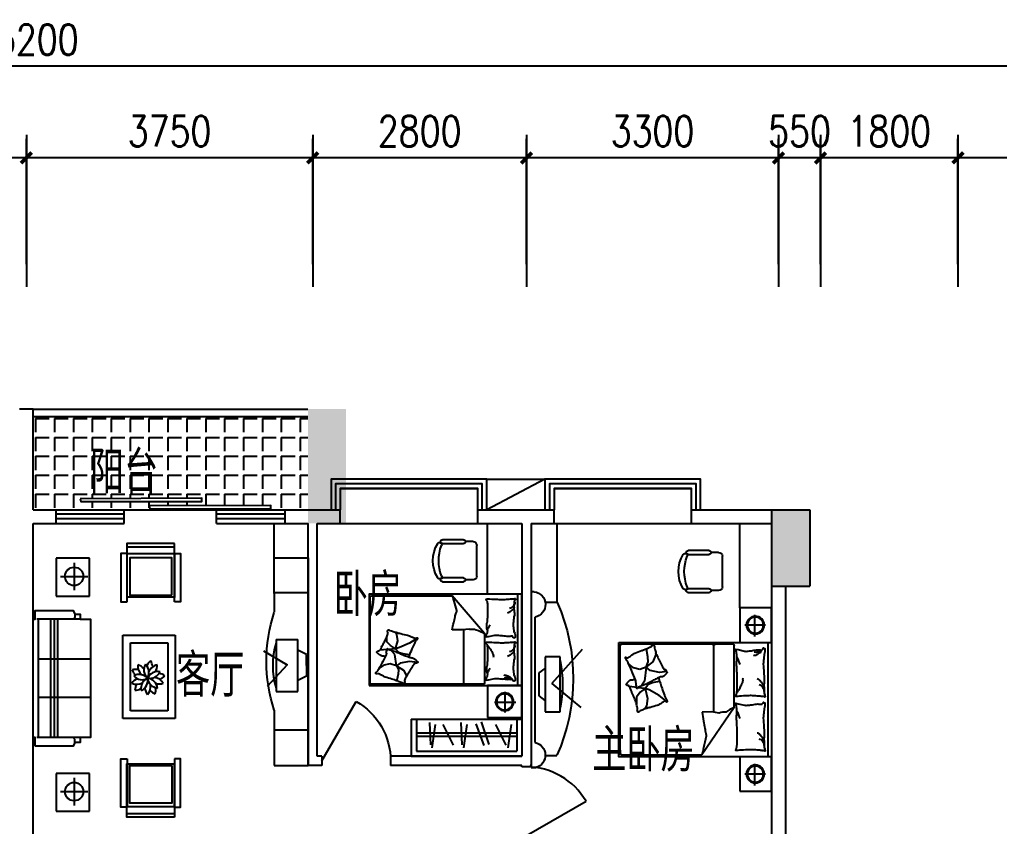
# Model space of a CAD drawing. Header units: millimetres. Extents: x 1386 to 54110, y 629 to 51584.
# Drawn here: x 28252 to 41084, y 35269 to 45841 of the extents above; entities that cross this region are included whole.
import ezdxf
from ezdxf.enums import TextEntityAlignment as Align

# ---------------------------------------------------------------- set-up
doc = ezdxf.new("R2010")
doc.units = ezdxf.units.MM
for name, color, linetype in [('COLUMN', 7, 'Continuous'), ('F', 12, 'Continuous'), ('FUR', 6, 'Continuous'), ('PUB_DIM', 3, 'Continuous'), ('PUB_HATCH', 3, 'Continuous'), ('PUB_TEXT', 7, 'Continuous'), ('STAIR', 2, 'Continuous'), ('WALL', 4, 'Continuous'), ('WINDOW', 5, 'Continuous'), ('WINDOW_TEXT', 7, 'Continuous')]:
    doc.layers.add(name, color=color, linetype=linetype)
doc.styles.add('ATT', font='TXT')
doc.styles.add('DIM_FONT', font='SIMPLEX.shx', dxfattribs={"width": 0.8})
doc.styles.add('HZ', font='TXT.SHX', dxfattribs={"width": 0.8, "bigfont": 'hztxt'})
doc.styles.add('ROMANT', font='romant')
doc.styles.add('SIMPLEX', font='SIMPLEX.SHX')
doc.styles.get("Standard").update_dxf_attribs({"font": 'arial.ttf'})
doc.dimstyles.new('AXIS', dxfattribs={"dimtxt": 300, "dimasz": 1, "dimexe": 250, "dimexo": 300, "dimgap": 150, "dimtad": 1, "dimdec": 0, "dimdsep": 46, "dimtxsty": 'DIM_FONT', "dimblk": '_DIMX', "dimblk1": 'ARCHTICK', "dimblk2": 'ARCHTICK', "dimcen": 0.1, "dimse1": 1, "dimse2": 1, "dimclrt": 7, "dimadec": 0, "dimazin": 0, "dimtfac": 1, "dimtdec": 0, "dimtix": 1, "dimtmove": 2, "dimatfit": 3, "dimldrblk": '_DIMX', "dimfxl": 1, "dimtolj": 1, "dimtzin": 0, "dimarcsym": 0})

# ---------------------------------------------------------------- blocks, each defined once
blk = doc.blocks.new('_DIMX')
at = {"const_width": 50}
blk.add_lwpolyline([(-70, -70), (70, 70)], dxfattribs=at)
blk = doc.blocks.new('*D130')
at = {"layer": 'DEFPOINTS', "color": 0, "transparency": 16777216}
for p in [(10741, 45229), (10741, 43458), (45941, 43334)]:
    blk.add_point(p, dxfattribs=at)
at = {"layer": 'PUB_DIM', "color": 0, "lineweight": -2, "transparency": 16777216}
for p, q in [((10741, 43758), (10741, 45479)), ((45941, 43634), (45941, 45479)), ((45940, 45229), (10742, 45229))]:
    blk.add_line(p, q, dxfattribs=at)
at = {"layer": 'PUB_DIM', "color": 0, "lineweight": -2, "transparency": 16777216, "rotation": 180}
blk.add_blockref('_DIMX', (10741, 45229), dxfattribs=at)
at = {"layer": 'PUB_DIM', "color": 0, "lineweight": -2, "transparency": 16777216}
blk.add_blockref('_DIMX', (45941, 45229), dxfattribs=at)
at = {"layer": 'PUB_DIM', "color": 7, "transparency": 16777216, "insert": (28341, 45579), "char_height": 400, "attachment_point": 5, "style": 'DIM_FONT'}
blk.add_mtext('\\A1;35200', dxfattribs=at)
blk = doc.blocks.new('_DBLK')
blk.add_line((-0.5, 0), (0, -0.866))
blk.add_arc((-0.5, 0), 1, 300, 0)
at = {"style": 'SIMPLEX', "flags": 9}
blk.add_attdef('A', text='', height=1, dxfattribs=at).set_placement((0, 1.5), align=Align.MIDDLE)
blk = doc.blocks.new('_C0UTX')
at = {"linetype": 'Continuous'}
for p, q in [((-51, 270), (-365, 652)), ((-51, 270), (399, 673)), ((-998, 338), (-998, 185)), ((-422, 380), (298, 380)), ((-422, 185), (-422, 380)), ((298, 380), (298, 185)), ((1010, 343), (1010, 185)), ((298, 185), (-422, 185)), ((-272, 185), (-212, 107)), ((88, 107), (148, 185)), ((-1151, 0), (-1151, 60)), ((1151, 0), (-1151, 0)), ((-823, 51), (820, 51)), ((-212, 107), (88, 107)), ((1151, 39), (1151, 0))]:
    blk.add_line(p, q, dxfattribs=at)
for centre, radius, start, end in [((15, -1925), 2476, 66.3241, 113.9627), ((-62, -1214), 1625, 78.8979, 101.1021), ((-988, 17), 169, 11.78, 165.2513), ((984, 19), 168, 6.9535, 169.0011)]:
    blk.add_arc(centre, radius, start, end, dxfattribs=at)
at = {"style": 'DIM_FONT', "width": 0.8, "flags": 9}
for tag in ['XSIZE', 'YSIZE']:
    blk.add_attdef(tag, (0, 0), '', height=0.5, dxfattribs=at)
blk = doc.blocks.new('*D131')
at = {"layer": 'DEFPOINTS', "color": 0, "transparency": 16777216}
for p in [(34891, 44029), (34891, 42338), (38191, 42338)]:
    blk.add_point(p, dxfattribs=at)
at = {"layer": 'PUB_DIM', "color": 0, "lineweight": -2, "transparency": 16777216}
for p, q in [((34891, 42638), (34891, 44279)), ((38191, 42638), (38191, 44279)), ((38190, 44029), (34892, 44029))]:
    blk.add_line(p, q, dxfattribs=at)
at = {"layer": 'PUB_DIM', "color": 0, "lineweight": -2, "transparency": 16777216, "rotation": 180}
blk.add_blockref('_DIMX', (34891, 44029), dxfattribs=at)
at = {"layer": 'PUB_DIM', "color": 0, "lineweight": -2, "transparency": 16777216}
blk.add_blockref('_DIMX', (38191, 44029), dxfattribs=at)
at = {"layer": 'PUB_DIM', "color": 7, "transparency": 16777216, "insert": (36541, 44379), "char_height": 400, "attachment_point": 5, "style": 'DIM_FONT'}
blk.add_mtext('\\A1;3300', dxfattribs=at)
blk = doc.blocks.new('M_C54TQD')
for p, q in [((0, -52), (1500, -52)), ((26, -509), (26, -1968)), ((853, -489), (46, -489)), ((853, -489), (1472, -916)), ((46, -761), (915, -761)), ((1472, -1968), (1472, -916)), ((381, -1368), (395, -1471)), ((778, -1368), (698, -1472)), ((161, -1514), (137, -1518)), ((255, -1552), (161, -1514)), ((395, -1471), (369, -1593)), ((528, -1559), (509, -1470)), ((698, -1472), (623, -1603)), ((90, -1638), (87, -1645)), ((188, -1621), (90, -1638)), ((257, -1618), (188, -1621)), ((324, -1645), (255, -1552)), ((324, -1645), (257, -1618)), ((369, -1593), (324, -1645)), ((324, -1645), (510, -1664)), ((324, -1645), (355, -1728)), ((510, -1664), (560, -1700)), ((548, -1617), (528, -1559)), ((605, -1658), (548, -1617)), ((605, -1658), (594, -1752)), ((623, -1603), (605, -1658)), ((605, -1658), (734, -1626)), ((605, -1658), (655, -1721)), ((734, -1626), (837, -1640)), ((837, -1640), (873, -1660)), ((355, -1728), (335, -1810)), ((560, -1700), (572, -1709)), ((592, -1767), (580, -1861)), ((655, -1721), (720, -1769)), ((720, -1769), (813, -1769)), ((335, -1810), (281, -1873)), ((46, -1988), (1452, -1988))]:
    blk.add_line(p, q)
blk.add_lwpolyline([(0, -2000), (0, 0), (1500, 0), (1500, -2000)], close=True)
for points in [[(101, -127, -0.263368), (73, -108, -0.494818), (82, -89, -0.049225), (100, -88, -0.036831), (124, -89, -0.031893), (161, -97, 0.035782), (195, -104, 0.032941), (285, -110, 0.026564), (396, -104, 0.017905), (434, -99, -0.033397), (454, -97, -0.03204), (491, -97, 0.018442), (555, -101, 0.010837), (620, -100, 0.014624), (668, -97, 0.111249), (691, -89, -0.153708), (708, -86, -0.076444), (715, -87, -0.215512), (717, -89, -0.585858), (714, -92, 0.363489), (709, -95, 0.191716), (709, -106, -0.129675), (711, -123, -0.01735), (708, -140, 0.019326), (706, -155, 0.018818), (699, -223, 0.021828), (698, -283, 0.006204), (700, -316, 0.001963), (706, -423, 0.028341), (710, -459, -0.117014), (709, -468, -0.36606), (708, -469, -0.03973), (694, -466, -0.048309), (681, -461, 0.062981), (670, -457, 0.04058), (647, -454, 0.014345), (580, -451, 0.005484), (454, -452, 0.007153), (358, -455, 0.008762), (316, -458, -0.008153), (270, -461, -0.06251), (213, -456, 0.078669), (167, -454, 0.047825), (145, -459, -0.034494), (114, -466, -0.023571), (89, -469, -0.510228), (88, -468), (95, -438), (116, -356, 0.073041), (118, -336, 0.023305), (112, -275, 0.018299), (108, -252, -0.01097), (101, -214, -0.042281), (98, -180, -0.027201), (101, -126)], [(101, -127, -0.077379), (136, -152, -0.077379), (161, -187, -0.047525), (171, -211, -0.047525), (176, -238)], [(575, -101, 0.027842), (551, -111, 0.048685), (539, -119, 0.023666), (511, -144, 0.031223), (492, -164, 0.046801), (486, -172, 0.023191), (478, -189)], [(657, -95, 0.088153), (622, -98, 0.088153), (591, -114, 0.077547), (569, -135, 0.077547), (555, -162)], [(810, -127, -0.263368), (782, -108, -0.494818), (791, -89, -0.049225), (809, -88, -0.036831), (833, -89, -0.031893), (871, -97, 0.035782), (905, -104, 0.032941), (994, -110, 0.026564), (1106, -104, 0.017905), (1143, -99, -0.033397), (1163, -97, -0.03204), (1200, -97, 0.018442), (1265, -101, 0.010837), (1329, -100, 0.014624), (1377, -97, 0.111249), (1400, -89, -0.153708), (1417, -86, -0.076444), (1424, -87, -0.215512), (1426, -89, -0.585858), (1423, -92, 0.363489), (1419, -95, 0.191716), (1419, -106, -0.129675), (1421, -123, -0.01735), (1418, -140, 0.019326), (1415, -155, 0.018818), (1408, -223, 0.021828), (1407, -283, 0.006204), (1409, -316, 0.001963), (1415, -423, 0.028341), (1419, -459, -0.117014), (1419, -468, -0.36606), (1417, -469, -0.03973), (1404, -466, -0.048309), (1390, -461, 0.062981), (1379, -457, 0.04058), (1356, -454, 0.014345), (1289, -451, 0.005484), (1164, -452, 0.007153), (1067, -455, 0.008762), (1025, -458, -0.008153), (979, -461, -0.06251), (922, -456, 0.078669), (877, -454, 0.047825), (854, -459, -0.034494), (823, -466, -0.023571), (798, -469, -0.510228), (797, -468), (805, -438), (825, -356, 0.073041), (827, -336, 0.023305), (821, -275, 0.018299), (817, -252, -0.01097), (810, -214, -0.042281), (807, -180, -0.027201), (810, -126)], [(1284, -101, 0.027842), (1260, -111, 0.048685), (1248, -119, 0.023666), (1220, -144, 0.031223), (1201, -164, 0.046801), (1196, -172, 0.023191), (1188, -189)], [(1366, -95, 0.088153), (1332, -98, 0.088153), (1300, -114, 0.077547), (1279, -135, 0.077547), (1265, -162)], [(99, -143, -0.05369), (114, -156, -0.070312), (122, -168, -0.015448), (125, -177, -0.013244), (129, -187, -0.082127), (132, -205, -0.064164), (129, -228)], [(661, -455, 0.016108), (622, -429, 0.024599), (595, -414, 0.009477), (546, -391, 0.015937), (516, -378, 0.072521), (500, -375, 0.033339), (463, -375)], [(191, -454, 0.009729), (219, -445, 0.009729), (246, -435, 0.007971), (267, -426, 0.007971), (289, -416)], [(853, -489, -0.085272), (917, -599, -0.124044), (926, -686), (912, -782), (914, -912)], [(901, -454, 0.009729), (928, -445, 0.009729), (955, -435, 0.007971), (977, -426, 0.007971), (998, -416)], [(914, -912, 0.007867), (1032, -894, 0.009508), (1128, -876, 0.006616), (1193, -862, -0.023828), (1212, -858, -0.080713), (1230, -859, -0.009591), (1383, -891, -0.013133), (1416, -899, -0.007859), (1472, -916)], [(464, -1480, 0.025626), (476, -1478, 0.0108), (605, -1436, 0.00456), (692, -1405, 0.01125), (727, -1391, 0.069394), (746, -1380, -0.079756), (763, -1371, -0.106399), (778, -1368, -0.328642), (782, -1372, -0.299547), (779, -1378, 0.189917), (774, -1387, 0.033518), (773, -1397, 0.075627), (773, -1402, 0.053489), (776, -1410, 0.017838), (788, -1432, 0.038394), (805, -1456, -0.059529), (816, -1472, -0.035943), (826, -1498, -0.011245), (852, -1585, -0.006203), (862, -1624, 0.010783), (868, -1647, 0.019485), (873, -1660, 0.005062), (892, -1710, 0.101392), (909, -1736, -0.223768), (914, -1749, -0.25558), (911, -1754, -0.081563), (895, -1759, -0.071805), (878, -1759, 0.069985), (861, -1759, 0.03546), (801, -1772, 0.029432), (732, -1797, 0.001554), (699, -1811, -0.00152), (665, -1826, -0.004735), (629, -1840, 0.00382), (586, -1859, 0.296001), (564, -1891, -0.649774), (542, -1900, -0.02319), (538, -1895, 0.0288), (534, -1892, 0.005727), (527, -1886, -0.004358), (519, -1878, -0.027528), (502, -1861, -0.046214), (493, -1850, -0.194121), (490, -1833, 0.133719), (489, -1809, 0.005779), (482, -1787, 0.008882)]]:
    blk.add_lwpolyline(points, format="xyb")
blk.add_lwpolyline([(58, -1583, 0.101392), (40, -1559, -0.223768), (34, -1546, -0.25558), (36, -1541, -0.081563), (52, -1535, -0.071805), (69, -1534, 0.069985), (86, -1532, 0.03546), (145, -1515, 0.029432), (211, -1485, 0.001554), (244, -1468, -0.00152), (276, -1451, -0.004735), (311, -1433, 0.00382), (353, -1412, 0.296001), (372, -1378, -0.649774), (393, -1367, -0.02319), (398, -1372, 0.0288), (402, -1375, 0.005727), (409, -1380, -0.004358), (418, -1387, -0.027528), (436, -1403, -0.046214), (445, -1414, -0.194121), (450, -1430, 0.133719), (453, -1454, 0.011505), (471, -1496, 0.008882), (497, -1550, 0.012426), (535, -1618, -0.033612), (547, -1644), (570, -1701), (588, -1744, 0.224341), (603, -1757, -0.722772), (603, -1766, -0.103513), (599, -1767, 0.053465), (592, -1767, 0.030109), (569, -1772, -0.031436), (547, -1776, -0.05324), (532, -1776, 0.05518), (517, -1777, 0.056271), (492, -1783, 0.0108), (366, -1835, 0.00456), (281, -1873, 0.01125), (247, -1889, 0.069394), (229, -1902, -0.079756), (213, -1912, -0.106399), (199, -1915, -0.328642), (195, -1912, -0.299547), (196, -1906, 0.189917), (201, -1896, 0.033518), (202, -1886, 0.075627), (201, -1882, 0.053489), (197, -1874, 0.017838), (184, -1853, 0.038394), (165, -1830, -0.059529), (153, -1815, -0.035943), (140, -1790, -0.011245), (108, -1705, -0.006203), (95, -1667, 0.010783), (87, -1645, 0.019485), (82, -1632, 0.005062)], format="xyb", close=True)
for centre, start, end in [((46, -509), 90, 180), ((46, -741), 180, 270), ((46, -1968), 180, 270), ((1452, -1968), 270, 0)]:
    blk.add_arc(centre, 20, start, end)
at = {"style": 'DIM_FONT', "width": 0.8, "flags": 9}
for tag in ['XSIZE', 'YSIZE']:
    blk.add_attdef(tag, (0, 0), '', height=0.5, dxfattribs=at)
blk = doc.blocks.new('M_C32CXI')
for p, q in [((-188, 275), (87, 275)), ((87, 225), (-188, 225)), ((212, 250), (112, 250)), ((262, 200), (262, -200)), ((-188, -225), (87, -225)), ((212, -250), (112, -250)), ((87, -275), (-188, -275))]:
    blk.add_line(p, q)
for centre, radius, start, end in [((-188, 250), 25, 90, 270), ((87, 250), 25, 270, 90), ((111, 0), 426, 148.1092, 211.8908), ((-227, 210), 28.1, 338.7607, 148.1092), ((314, 0), 552, 158.7607, 201.2393), ((212, 200), 50, 0, 90), ((-227, -210), 28.1, 211.8908, 21.2393), ((-188, -250), 25, 90, 270), ((87, -250), 25, 270, 90), ((212, -200), 50, 270, 0)]:
    blk.add_arc(centre, radius, start, end)
at = {"width": 0.8, "flags": 9}
for tag in ['XSIZE', 'YSIZE']:
    blk.add_attdef(tag, (0, 0), '', height=0.5, dxfattribs=at)
blk = doc.blocks.new('11PTVN02')
at = {"color": 0, "linetype": 'ByBlock'}
for p, q in [((14, 24), (4, 24)), ((4, 24), (4, 0)), ((14, 0), (14, 24)), ((0, 17), (4, 19)), ((0, 12), (0, 17)), ((0, 12), (0, 7)), ((0, 7), (4, 5)), ((14, 0), (4, 0))]:
    blk.add_line(p, q, dxfattribs=at)
blk.add_arc((-21.5, 12), 37, 343.6295, 16.3705, dxfattribs=at)
at = {"color": 0, "linetype": 'ByBlock', "style": 'ATT'}
for tag, p, flags in [('ITEM', (1, -12), 3), ('ROOM_NUMBER', (1, -20), 1), ('WIDTH', (1, -29), 3), ('DEPTH', (1, -38), 3)]:
    blk.add_attdef(tag, p, '', height=6, dxfattribs=dict(at, flags=flags))
blk = doc.blocks.new('_C13DEL')
for p, q in [((1510, 0), (-1510, 0)), ((-1510, -494), (-1510, 0)), ((1510, -494), (1510, 0)), ((-993, -494), (-1510, -494)), ((993, -494), (1510, -494))]:
    blk.add_line(p, q)
for points in [[(-993, -494), (-993, 0), (1005, 0), (1005, -494), (719, -494)], [(158, -651), (-46, -305), (-359, -597)], [(-706, -494), (-993, -494)]]:
    blk.add_lwpolyline(points)
blk.add_arc((6, 1693), 2300, 251.9543, 288.0457)
at = {"xscale": -31.59, "yscale": 31.59, "zscale": 31.59, "rotation": 90}
blk.add_blockref('11PTVN02', (325, -25), dxfattribs=at)
at = {"style": 'ROMANT', "flags": 9}
for tag in ['XSIZE', 'YSIZE']:
    blk.add_attdef(tag, (0, 0), '', height=0.5, dxfattribs=at)
blk = doc.blocks.new('_WBLK')
for p, q in [((-0.5, 0.5), (0.5, 0.5)), ((0.5, 0.167), (-0.5, 0.167)), ((0.5, -0.167), (-0.5, -0.167)), ((-0.5, -0.5), (0.5, -0.5))]:
    blk.add_line(p, q)
at = {"layer": 'WINDOW_TEXT', "style": 'SIMPLEX', "flags": 9}
blk.add_attdef('A', text='', height=1, dxfattribs=at).set_placement((0, 1.5), align=Align.MIDDLE)
blk = doc.blocks.new('_FZH')
blk.add_solid([(-0.5, -0.5), (0.5, -0.5), (-0.5, 0.5), (0.5, 0.5)])
blk = doc.blocks.new('_C2UYJ')
for p, q in [((-226, 216), (226, 216)), ((-226, -203), (-226, 210)), ((0, 136), (0, -136)), ((226, 216), (226, -203)), ((-148, -3), (135, -3)), ((226, -203), (-226, -203))]:
    blk.add_line(p, q)
for radius in [117, 105]:
    blk.add_circle((0, 3), radius)
at = {"style": 'DIM_FONT', "width": 0.8, "flags": 9}
for tag in ['XSIZE', 'YSIZE']:
    blk.add_attdef(tag, (0, 0), '', height=0.5, dxfattribs=at)
blk = doc.blocks.new('*D95')
at = {"layer": 'DEFPOINTS', "color": 0, "transparency": 16777216}
for p in [(32091, 44029), (32091, 42338), (34891, 42338)]:
    blk.add_point(p, dxfattribs=at)
at = {"layer": 'PUB_DIM', "color": 0, "lineweight": -2, "transparency": 16777216}
for p, q in [((32091, 42638), (32091, 44279)), ((34891, 42638), (34891, 44279)), ((34890, 44029), (32092, 44029))]:
    blk.add_line(p, q, dxfattribs=at)
at = {"layer": 'PUB_DIM', "color": 0, "lineweight": -2, "transparency": 16777216, "rotation": 180}
blk.add_blockref('_DIMX', (32091, 44029), dxfattribs=at)
at = {"layer": 'PUB_DIM', "color": 0, "lineweight": -2, "transparency": 16777216}
blk.add_blockref('_DIMX', (34891, 44029), dxfattribs=at)
at = {"layer": 'PUB_DIM', "color": 7, "transparency": 16777216, "insert": (33491, 44379), "char_height": 400, "attachment_point": 5, "style": 'DIM_FONT'}
blk.add_mtext('\\A1;2800', dxfattribs=at)
blk = doc.blocks.new('-TD')
at = {"color": 0}
for p, q in [((0, -90), (0, 90)), ((-90, 0), (90, 0))]:
    blk.add_line(p, q, dxfattribs=at)
blk.add_circle((0, 0), 60)
blk = doc.blocks.new('-CG')
at = {"layer": 'F'}
for p, q in [((322, 351), (-172, 351)), ((-172, 351), (-172, -87)), ((322, -87), (322, 351)), ((-172, -87), (322, -87))]:
    blk.add_line(p, q, dxfattribs=at)
at = {"layer": 'F', "xscale": 2, "yscale": 2, "zscale": 2}
blk.add_blockref('-TD', (65, 149), dxfattribs=at)
blk = doc.blocks.new('12PCOU13')
at = {"color": 0, "linetype": 'ByBlock'}
for p, q in [((23, 34), (2, 34)), ((3, -34), (3, 34)), ((10, 34), (10, -34)), ((12, 34), (12, -34)), ((14, 34), (14, -34)), ((24, 35), (23, 34)), ((27, 34), (23, 34)), ((24, 37), (24, 35)), ((33, 11), (3, 11)), ((33, -11), (3, -11)), ((23, -34), (2, -34)), ((27, -34), (23, -34)), ((24, -35), (23, -34)), ((24, -37), (24, -35))]:
    blk.add_line(p, q, dxfattribs=at)
blk.add_lwpolyline([(1, -39), (1, -34), (0, -34), (0, 34), (1, 34), (1, 39), (23, 39), (24, 37), (27, 37), (27, 34), (33, 34), (33, -34), (27, -34), (27, -37), (24, -37), (23, -39)], close=True, dxfattribs=at)
blk = doc.blocks.new('-SOF5')
at = {"xscale": 22.75, "yscale": 22.75, "zscale": 22.75}
blk.add_blockref('12PCOU13', (-6, 890), dxfattribs=at)
blk = doc.blocks.new('*D96')
at = {"layer": 'DEFPOINTS', "color": 0, "transparency": 16777216}
for p in [(24591, 44029), (24591, 42338), (28341, 42338)]:
    blk.add_point(p, dxfattribs=at)
at = {"layer": 'PUB_DIM', "color": 0, "lineweight": -2, "transparency": 16777216}
for p, q in [((24591, 42638), (24591, 44279)), ((28341, 42638), (28341, 44279)), ((28340, 44029), (24592, 44029))]:
    blk.add_line(p, q, dxfattribs=at)
at = {"layer": 'PUB_DIM', "color": 0, "lineweight": -2, "transparency": 16777216, "rotation": 180}
blk.add_blockref('_DIMX', (24591, 44029), dxfattribs=at)
at = {"layer": 'PUB_DIM', "color": 0, "lineweight": -2, "transparency": 16777216}
blk.add_blockref('_DIMX', (28341, 44029), dxfattribs=at)
at = {"layer": 'PUB_DIM', "color": 7, "transparency": 16777216, "insert": (26466, 44379), "char_height": 400, "attachment_point": 5, "style": 'DIM_FONT'}
blk.add_mtext('\\A1;3750', dxfattribs=at)
blk = doc.blocks.new('M_A14NPV')
for points in [[(0.6323, 0.2261), (0.6292, 0.2078), (-0.1643, 0.2078), (-0.1643, 0.2286)], [(0.1799, 0.1784), (0.1767, 0.1601), (-0.6168, 0.1601), (-0.6167, 0.1808)]]:
    blk.add_lwpolyline(points, close=True)
blk = doc.blocks.new('*D97')
at = {"layer": 'DEFPOINTS', "color": 0, "transparency": 16777216}
for p in [(28341, 44029), (28341, 42338), (32091, 42338)]:
    blk.add_point(p, dxfattribs=at)
at = {"layer": 'PUB_DIM', "color": 0, "lineweight": -2, "transparency": 16777216}
for p, q in [((28341, 42638), (28341, 44279)), ((32091, 42638), (32091, 44279)), ((32090, 44029), (28342, 44029))]:
    blk.add_line(p, q, dxfattribs=at)
at = {"layer": 'PUB_DIM', "color": 0, "lineweight": -2, "transparency": 16777216, "rotation": 180}
blk.add_blockref('_DIMX', (28341, 44029), dxfattribs=at)
at = {"layer": 'PUB_DIM', "color": 0, "lineweight": -2, "transparency": 16777216}
blk.add_blockref('_DIMX', (32091, 44029), dxfattribs=at)
at = {"layer": 'PUB_DIM', "color": 7, "transparency": 16777216, "insert": (30216, 44379), "char_height": 400, "attachment_point": 5, "style": 'DIM_FONT'}
blk.add_mtext('\\A1;3750', dxfattribs=at)
blk = doc.blocks.new('_C9ULO')
for p, q in [((-1202, 0), (-750, 0)), ((-750, 0), (-750, -419)), ((750, 0), (1202, 0)), ((1202, 0), (1202, -419)), ((-1202, -419), (-1202, -6)), ((-976, -80), (-976, -351)), ((750, -52), (-750, -52)), ((750, -419), (750, -6)), ((976, -80), (976, -351)), ((-1124, -219), (-841, -219)), ((828, -219), (1111, -219)), ((-750, -419), (-1202, -419)), ((-103, -489), (-722, -916)), ((-103, -489), (704, -489)), ((724, -509), (724, -1968)), ((1202, -419), (750, -419)), ((704, -761), (-165, -761)), ((-722, -1968), (-722, -916)), ((-28, -1368), (52, -1472)), ((369, -1368), (355, -1471)), ((52, -1472), (127, -1603)), ((222, -1559), (241, -1470)), ((355, -1471), (381, -1593)), ((495, -1552), (589, -1514)), ((589, -1514), (613, -1518)), ((-87, -1640), (-123, -1660)), ((16, -1626), (-87, -1640)), ((145, -1658), (16, -1626)), ((145, -1658), (95, -1721)), ((127, -1603), (145, -1658)), ((145, -1658), (202, -1617)), ((145, -1658), (156, -1752)), ((240, -1664), (190, -1700)), ((202, -1617), (222, -1559)), ((426, -1645), (240, -1664)), ((381, -1593), (426, -1645)), ((426, -1645), (395, -1728)), ((426, -1645), (495, -1552)), ((426, -1645), (493, -1618)), ((493, -1618), (562, -1621)), ((562, -1621), (660, -1638)), ((660, -1638), (663, -1645)), ((30, -1769), (-63, -1769)), ((95, -1721), (30, -1769)), ((158, -1767), (170, -1861)), ((190, -1700), (178, -1709)), ((395, -1728), (415, -1810)), ((415, -1810), (469, -1873)), ((704, -1988), (-702, -1988))]:
    blk.add_line(p, q)
blk.add_lwpolyline([(750, -2000), (750, 0), (-750, 0), (-750, -2000)], close=True)
for points in [[(-60, -127, -0.263368), (-32, -108, -0.494818), (-41, -89, -0.049225), (-59, -88, -0.036831), (-83, -89, -0.031893), (-121, -97, 0.035782), (-155, -104, 0.032941), (-244, -110, 0.026564), (-356, -104, 0.017905), (-393, -99, -0.033397), (-413, -97, -0.03204), (-450, -97, 0.018442), (-515, -101, 0.010837), (-579, -100, 0.014624), (-627, -97, 0.111249), (-650, -89, -0.153708), (-667, -86, -0.076444), (-674, -87, -0.215512), (-676, -89, -0.585858), (-673, -92, 0.363489), (-669, -95, 0.191716), (-669, -106, -0.129675), (-671, -123, -0.01735), (-668, -140, 0.019326), (-665, -155, 0.018818), (-658, -223, 0.021828), (-657, -283, 0.006204), (-659, -316, 0.001963), (-665, -423, 0.028341), (-669, -459, -0.117014), (-669, -468, -0.36606), (-667, -469, -0.03973), (-654, -466, -0.048309), (-640, -461, 0.062981), (-629, -457, 0.04058), (-606, -454, 0.014345), (-539, -451, 0.005484), (-414, -452, 0.007153), (-317, -455, 0.008762), (-275, -458, -0.008153), (-229, -461, -0.06251), (-172, -456, 0.078669), (-127, -454, 0.047825), (-104, -459, -0.034494), (-73, -466, -0.023571), (-48, -469, -0.510228), (-47, -468), (-55, -438), (-75, -356, 0.073041), (-77, -336, 0.023305), (-71, -275, 0.018299), (-67, -252, -0.01097), (-60, -214, -0.042281), (-57, -180, -0.027201), (-60, -126)], [(-616, -95, 0.088153), (-582, -98, 0.088153), (-550, -114, 0.077547), (-529, -135, 0.077547), (-515, -162)], [(-534, -101, 0.027842), (-510, -111, 0.048685), (-498, -119, 0.023666), (-470, -144, 0.031223), (-451, -164, 0.046801), (-446, -172, 0.023191), (-438, -189)], [(649, -127, -0.263368), (677, -108, -0.494818), (668, -89, -0.049225), (650, -88, -0.036831), (626, -89, -0.031893), (589, -97, 0.035782), (555, -104, 0.032941), (465, -110, 0.026564), (354, -104, 0.017905), (316, -99, -0.033397), (296, -97, -0.03204), (259, -97, 0.018442), (195, -101, 0.010837), (130, -100, 0.014624), (82, -97, 0.111249), (59, -89, -0.153708), (42, -86, -0.076444), (35, -87, -0.215512), (33, -89, -0.585858), (36, -92, 0.363489), (41, -95, 0.191716), (41, -106, -0.129675), (39, -123, -0.01735), (42, -140, 0.019326), (44, -155, 0.018818), (51, -223, 0.021828), (52, -283, 0.006204), (50, -316, 0.001963), (44, -423, 0.028341), (40, -459, -0.117014), (41, -468, -0.36606), (42, -469, -0.03973), (56, -466, -0.048309), (69, -461, 0.062981), (80, -457, 0.04058), (103, -454, 0.014345), (170, -451, 0.005484), (296, -452, 0.007153), (392, -455, 0.008762), (434, -458, -0.008153), (480, -461, -0.06251), (537, -456, 0.078669), (583, -454, 0.047825), (605, -459, -0.034494), (636, -466, -0.023571), (661, -469, -0.510228), (662, -468), (655, -438), (634, -356, 0.073041), (632, -336, 0.023305), (638, -275, 0.018299), (642, -252, -0.01097), (649, -214, -0.042281), (652, -180, -0.027201), (649, -126)], [(93, -95, 0.088153), (128, -98, 0.088153), (159, -114, 0.077547), (181, -135, 0.077547), (195, -162)], [(175, -101, 0.027842), (199, -111, 0.048685), (211, -119, 0.023666), (239, -144, 0.031223), (258, -164, 0.046801), (264, -172, 0.023191), (272, -189)], [(649, -127, -0.077379), (614, -152, -0.077379), (589, -187, -0.047525), (579, -211, -0.047525), (574, -238)], [(651, -143, -0.05369), (636, -156, -0.070312), (628, -168, -0.015448), (625, -177, -0.013244), (621, -187, -0.082127), (618, -205, -0.064164), (621, -228)], [(89, -455, 0.016108), (128, -429, 0.024599), (155, -414, 0.009477), (204, -391, 0.015937), (234, -378, 0.072521), (250, -375, 0.033339), (287, -375)], [(-151, -454, 0.009729), (-178, -445, 0.009729), (-205, -435, 0.007971), (-227, -426, 0.007971), (-248, -416)], [(-103, -489, -0.085272), (-167, -599, -0.124044), (-176, -686), (-162, -782), (-164, -912)], [(559, -454, 0.009729), (531, -445, 0.009729), (504, -435, 0.007971), (483, -426, 0.007971), (461, -416)], [(-164, -912, 0.007867), (-282, -894, 0.009508), (-378, -876, 0.006616), (-443, -862, -0.023828), (-462, -858, -0.080713), (-480, -859, -0.009591), (-633, -891, -0.013133), (-666, -899, -0.007859), (-722, -916)], [(286, -1480, -0.025626), (274, -1478, -0.0108), (145, -1436, -0.00456), (58, -1405, -0.01125), (23, -1391, -0.069394), (4, -1380, 0.079756), (-13, -1371, 0.106399), (-28, -1368, 0.328642), (-32, -1372, 0.299547), (-29, -1378, -0.189917), (-24, -1387, -0.033518), (-23, -1397, -0.075627), (-23, -1402, -0.053489), (-26, -1410, -0.017838), (-38, -1432, -0.038394), (-55, -1456, 0.059529), (-66, -1472, 0.035943), (-76, -1498, 0.011245), (-102, -1585, 0.006203), (-112, -1624, -0.010783), (-118, -1647, -0.019485), (-123, -1660, -0.005062), (-142, -1710, -0.101392), (-159, -1736, 0.223768), (-164, -1749, 0.25558), (-161, -1754, 0.081563), (-145, -1759, 0.071805), (-128, -1759, -0.069985), (-111, -1759, -0.03546), (-51, -1772, -0.029432), (18, -1797, -0.001554), (51, -1811, 0.00152), (85, -1826, 0.004735), (121, -1840, -0.00382), (164, -1859, -0.296001), (186, -1891, 0.649774), (208, -1900, 0.02319), (212, -1895, -0.0288), (216, -1892, -0.005727), (223, -1886, 0.004358), (231, -1878, 0.027528), (248, -1861, 0.046214), (257, -1850, 0.194121), (260, -1833, -0.133719), (261, -1809, -0.005779), (268, -1787, -0.008882)]]:
    blk.add_lwpolyline(points, format="xyb")
blk.add_lwpolyline([(692, -1583, 0.101392), (710, -1559, -0.223768), (716, -1546, -0.25558), (714, -1541, -0.081563), (698, -1535, -0.071805), (681, -1534, 0.069985), (664, -1532, 0.03546), (605, -1515, 0.029432), (539, -1485, 0.001554), (506, -1468, -0.00152), (474, -1451, -0.004735), (439, -1433, 0.00382), (397, -1412, 0.296001), (378, -1378, -0.649774), (357, -1367, -0.02319), (352, -1372, 0.0288), (348, -1375, 0.005727), (341, -1380, -0.004358), (332, -1387, -0.027528), (314, -1403, -0.046214), (305, -1414, -0.194121), (300, -1430, 0.133719), (297, -1454, 0.011505), (279, -1496, 0.008882), (253, -1550, 0.012426), (215, -1618, -0.033612), (203, -1644), (180, -1701), (162, -1744, 0.224341), (147, -1757, -0.722772), (147, -1766, -0.103513), (151, -1767, 0.053465), (158, -1767, 0.030109), (181, -1772, -0.031436), (203, -1776, -0.05324), (218, -1776, 0.05518), (233, -1777, 0.056271), (258, -1783, 0.0108), (384, -1835, 0.00456), (469, -1873, 0.01125), (503, -1889, 0.069394), (521, -1902, -0.079756), (537, -1912, -0.106399), (551, -1915, -0.328642), (555, -1912, -0.299547), (554, -1906, 0.189917), (549, -1896, 0.033518), (548, -1886, 0.075627), (549, -1882, 0.053489), (553, -1874, 0.017838), (566, -1853, 0.038394), (585, -1830, -0.059529), (597, -1815, -0.035943), (610, -1790, -0.011245), (642, -1705, -0.006203), (655, -1667, 0.010783), (663, -1645, 0.019485), (668, -1632, 0.005062)], format="xyb", close=True)
for centre, radius in [((-976, -213), 117), ((-976, -213), 105), ((976, -213), 117), ((976, -213), 105)]:
    blk.add_circle(centre, radius)
for centre, start, end in [((704, -509), 360, 90), ((704, -741), 270, 360), ((-702, -1968), 180, 270), ((704, -1968), 270, 360)]:
    blk.add_arc(centre, 20, start, end)
at = {"style": 'DIM_FONT', "width": 0.8, "flags": 9}
for tag in ['XSIZE', 'YSIZE']:
    blk.add_attdef(tag, (0, 0), '', height=0.5, dxfattribs=at)
blk = doc.blocks.new('*D106')
at = {"layer": 'DEFPOINTS', "color": 0, "transparency": 16777216}
for p in [(40541, 44029), (40541, 42338), (44041, 42338)]:
    blk.add_point(p, dxfattribs=at)
at = {"layer": 'PUB_DIM', "color": 0, "lineweight": -2, "transparency": 16777216}
for p, q in [((40541, 42638), (40541, 44279)), ((44041, 42638), (44041, 44279)), ((44040, 44029), (40542, 44029))]:
    blk.add_line(p, q, dxfattribs=at)
at = {"layer": 'PUB_DIM', "color": 0, "lineweight": -2, "transparency": 16777216, "rotation": 180}
blk.add_blockref('_DIMX', (40541, 44029), dxfattribs=at)
at = {"layer": 'PUB_DIM', "color": 0, "lineweight": -2, "transparency": 16777216}
blk.add_blockref('_DIMX', (44041, 44029), dxfattribs=at)
at = {"layer": 'PUB_DIM', "color": 7, "transparency": 16777216, "insert": (42291, 44379), "char_height": 400, "attachment_point": 5, "style": 'DIM_FONT'}
blk.add_mtext('\\A1;3500', dxfattribs=at)
blk = doc.blocks.new('*D107')
at = {"layer": 'DEFPOINTS', "color": 0, "transparency": 16777216}
for p in [(38191, 44029), (38191, 42338), (38741, 42338)]:
    blk.add_point(p, dxfattribs=at)
at = {"layer": 'PUB_DIM', "color": 0, "lineweight": -2, "transparency": 16777216}
for p, q in [((38191, 42638), (38191, 44279)), ((38741, 42638), (38741, 44279)), ((38190, 44029), (38189, 44029)), ((38741, 44029), (38191, 44029)), ((38742, 44029), (38743, 44029))]:
    blk.add_line(p, q, dxfattribs=at)
blk.add_blockref('_DIMX', (38191, 44029), dxfattribs=at)
at = {"layer": 'PUB_DIM', "color": 0, "lineweight": -2, "transparency": 16777216, "rotation": 180}
blk.add_blockref('_DIMX', (38741, 44029), dxfattribs=at)
at = {"layer": 'PUB_DIM', "color": 7, "transparency": 16777216, "insert": (38466, 44379), "char_height": 400, "attachment_point": 5, "style": 'DIM_FONT'}
blk.add_mtext('\\A1;550', dxfattribs=at)
blk = doc.blocks.new('*D108')
at = {"layer": 'DEFPOINTS', "color": 0, "transparency": 16777216}
for p in [(38741, 44029), (38741, 42338), (40541, 42338)]:
    blk.add_point(p, dxfattribs=at)
at = {"layer": 'PUB_DIM', "color": 0, "lineweight": -2, "transparency": 16777216}
for p, q in [((38741, 42638), (38741, 44279)), ((40541, 42638), (40541, 44279)), ((40540, 44029), (38742, 44029))]:
    blk.add_line(p, q, dxfattribs=at)
at = {"layer": 'PUB_DIM', "color": 0, "lineweight": -2, "transparency": 16777216, "rotation": 180}
blk.add_blockref('_DIMX', (38741, 44029), dxfattribs=at)
at = {"layer": 'PUB_DIM', "color": 0, "lineweight": -2, "transparency": 16777216}
blk.add_blockref('_DIMX', (40541, 44029), dxfattribs=at)
at = {"layer": 'PUB_DIM', "color": 7, "transparency": 16777216, "insert": (39641, 44379), "char_height": 400, "attachment_point": 5, "style": 'DIM_FONT'}
blk.add_mtext('\\A1;1800', dxfattribs=at)

msp = doc.modelspace()

# ---------------------------------------------------------------- hatches: boundary and pattern name
at = {"layer": 'COLUMN'}
h = msp.add_hatch(color=256, dxfattribs=at)
h.paths.add_polyline_path([(38601.2, 39328.8), (38101.2, 39328.8), (38101.2, 38418.8), (38601.2, 38418.8)])
h.paths.add_polyline_path([(38601.2, 39328.8), (38601.2, 39418.8), (38101.2, 39418.8), (38101.2, 39328.8)])
at = {"layer": 'PUB_HATCH'}
h = msp.add_hatch(dxfattribs=at)
h.set_pattern_fill('ANGLE', color=256, scale=900, angle=180, style=0)
h.set_pattern_definition([(360, (633599, -21756.25), (-1e-11, -247.5), [180, -67.5]), (270, (633599, -21756.25), (-247.5, 1e-11), [180, -67.5])])
h.paths.add_polyline_path([(28431.2, 40638.8), (32028.4, 40638.8), (32028.4, 39418.8), (28431.2, 39418.8)])
h.paths.add_polyline_path([(29046.3, 39563.8), (29052.5, 39527.2), (30639.6, 39527.2), (30639.5, 39568.8)], flags=16)
h.paths.add_polyline_path([(29951.2, 39468.3), (29957.5, 39431.7), (31544.6, 39431.7), (31544.4, 39473.2)], flags=16)
h.paths.add_polyline_path([(30208.6, 39520.3), (29204.1, 39520.3), (29204.1, 40300.8), (30208.6, 40300.8)], flags=24)

# ---------------------------------------------------------------- linework, layer by layer
at = {"layer": 'FUR'}
for p, q in [((31586.6, 38786.4), (31586.6, 39238.8)), ((34379, 38318.3), (34379, 39238.8)), ((35293.9, 38202.1), (35293.9, 39238.8)), ((37682.2, 38133.6), (37682.2, 39238.8)), ((30282, 38929.9), (29657, 38929.9)), ((30282, 38841.9), (30282, 38976)), ((30282, 38841.9), (29657, 38841.9)), ((30282, 38834.6), (30282, 38270.2)), ((29603.5, 37776.4), (30291.5, 37776.4)), ((29603.5, 36682.8), (29603.5, 37776.4)), ((30291.5, 37776.4), (30291.5, 36682.8)), ((29703.5, 37676.4), (30191.5, 37676.4)), ((29703.5, 36782.8), (29703.5, 37676.4)), ((30191.5, 37676.4), (30191.5, 36782.8)), ((30191.5, 36782.8), (29703.5, 36782.8)), ((30291.5, 36682.8), (29603.5, 36682.8)), ((33381.2, 36672.7), (34831.2, 36672.7)), ((33381.2, 36672.7), (33381.2, 36188.8)), ((33449.6, 36672.7), (33449.6, 36257.2)), ((33619.3, 36630.4), (33631.5, 36337.2)), ((33696.1, 36606.2), (33652, 36301.1)), ((33794.9, 36606.2), (33931.3, 36333.4)), ((34032.8, 36630.4), (34045, 36337.2)), ((34109.5, 36606.2), (34065.5, 36301.1)), ((34229, 36614.2), (34333.5, 36329.2)), ((34297.4, 36638.4), (34397.7, 36341.5)), ((34485.7, 36606.2), (34622, 36333.4)), ((34689.5, 36606.2), (34645.5, 36301.1)), ((34762.7, 36672.7), (34762.7, 36257.2)), ((34831.2, 36672.7), (34831.2, 36188.8)), ((33449.6, 36494.4), (34762.7, 36494.4)), ((33449.6, 36451.6), (34762.7, 36451.6)), ((33381.2, 36188.8), (34831.2, 36188.8)), ((33449.6, 36257.2), (34762.7, 36257.2)), ((30282, 35531.5), (30282, 36095.9)), ((30282, 35524.2), (29657, 35524.2)), ((30282, 35436.2), (29657, 35436.2)), ((30282, 35524.2), (30282, 35390.2))]:
    msp.add_line(p, q, dxfattribs=at)
for points in [[(30282, 38976), (29657, 38976), (29657, 38276), (30282, 38276)], [(30282, 35390.2), (29657, 35390.2), (29657, 36090.2), (30282, 36090.2)]]:
    msp.add_lwpolyline(points, dxfattribs=at)
for points in [[(29660, 38211.4), (29660, 38844.4), (29579.5, 38844.4), (29579.5, 38211.4)], [(30245.4, 38299.6), (30245.4, 38790.6), (29695.5, 38790.6), (29695.5, 38299.6)], [(30279, 38211.4), (30279, 38844.4), (30359.5, 38844.4), (30359.5, 38211.4)], [(29660, 36154.8), (29660, 35521.8), (29579.5, 35521.8), (29579.5, 36154.8)], [(30245.4, 36066.6), (30245.4, 35575.5), (29695.5, 35575.5), (29695.5, 36066.6)], [(30279, 36154.8), (30279, 35521.8), (30359.5, 35521.8), (30359.5, 36154.8)]]:
    msp.add_lwpolyline(points, close=True, dxfattribs=at)
for centre, radius, start, end in [((29966.2, 37373.6), 166, 175.3987, 224.8676), ((29747.8, 37214.9), 180, 42.50685, 72.8699), ((30020.4, 37318.5), 141.1, 147.75273, 228.95532), ((29793.3, 37285.2), 153, 331.48413, 45.22392), ((30047.1, 37322.9), 139.4, 124.75243, 158.49137), ((30093.2, 37225.5), 166, 103.3987, 152.8676), ((29777.4, 37319.6), 223.8, 10.64859, 31.78949), ((29874.8, 37384.2), 180, 330.50685, 0.8699), ((29779.1, 37102.4), 223.8, 82.64859, 103.78949), ((29859.3, 37359.9), 139.4, 196.75243, 230.49137), ((29816.8, 37106.9), 153, 43.48413, 117.22392), ((29855.2, 37333.1), 141.1, 219.75273, 300.95532), ((29993.6, 37074), 153, 115.48413, 189.22392), ((29790.3, 37180.5), 141.1, 291.75273, 12.95532), ((30057.6, 37156.9), 141.1, 75.75273, 156.95532), ((29955.7, 37362.6), 153, 259.48413, 333.22392), ((29915.4, 37071.6), 141.1, 3.75273, 84.95532), ((30079.5, 37232.1), 153, 187.48413, 261.22392), ((29991.6, 37058.9), 166, 31.3987, 80.8676), ((30070, 37132.9), 139.4, 52.75243, 86.49137), ((29983.5, 37388.3), 223.8, 298.64859, 319.78948), ((29869.6, 37041.8), 180, 114.50685, 144.8699), ((29786.1, 37298.6), 166, 247.39871, 296.8676), ((29986.3, 37036.8), 223.8, 154.64859, 175.78948), ((30071.8, 37104.1), 180, 186.50685, 216.8699), ((29801.8, 37104.1), 166, 319.3987, 8.8676), ((29896.4, 37052.4), 139.4, 340.75243, 14.49137), ((30075, 37315.7), 180, 258.50685, 288.8699), ((29766.1, 37192.7), 139.4, 268.75243, 302.49137), ((30112.6, 37213.6), 223.8, 226.64859, 247.78948)]:
    msp.add_arc(centre, radius, start, end, dxfattribs=at)
at = {"layer": 'PUB_DIM'}
for p, q in [((28341.2, 44330.1), (28341.2, 42338.1)), ((32091.2, 44330.1), (32091.2, 42338.1)), ((34891.2, 44330.1), (34891.2, 42338.1)), ((38191.2, 44330.1), (38191.2, 42338.1)), ((38741.2, 44330.1), (38741.2, 42338.1)), ((40541.2, 44330.1), (40541.2, 42338.1))]:
    msp.add_line(p, q, dxfattribs=at)
for points in [[(28341.2, 44330.1), (28341.2, 42338.1)], [(32091.2, 44330.1), (32091.2, 42338.1)], [(34891.2, 44330.1), (34891.2, 42338.1)], [(38191.2, 44330.1), (38191.2, 42338.1)], [(38741.2, 44330.1), (38741.2, 42338.1)], [(40541.2, 44330.1), (40541.2, 42338.1)]]:
    msp.add_lwpolyline(points, dxfattribs=at)
at = {"layer": 'PUB_HATCH'}
msp.add_line((28731.2, 39418.8), (31731.2, 39418.8), dxfattribs=at)
at = {"layer": 'STAIR'}
for p, q in [((28431.2, 40738.8), (32028.4, 40738.8)), ((28431.2, 40638.8), (32028.4, 40638.8))]:
    msp.add_line(p, q, dxfattribs=at)
at = {"layer": 'WALL'}
for p, q in [((28431.2, 40738.8), (28251.2, 40738.8)), ((28431.2, 39418.8), (28431.2, 40738.8)), ((28431.2, 39418.8), (28731.2, 39418.8)), ((28731.2, 39238.8), (28731.2, 39418.8)), ((31731.2, 39238.8), (31731.2, 39418.8)), ((31731.2, 39418.8), (32451.2, 39418.8)), ((32451.2, 39238.8), (32451.2, 39418.8)), ((34251.2, 39418.8), (35251.2, 39418.8)), ((34251.2, 39238.8), (34251.2, 39418.8)), ((35251.2, 39238.8), (35251.2, 39418.8)), ((37051.2, 39418.8), (38601.2, 39418.8)), ((37051.2, 39238.8), (37051.2, 39418.8)), ((38101.2, 39418.8), (38101.2, 36188.8)), ((38601.2, 39418.8), (38601.2, 38418.8)), ((28431.2, 29518.8), (28431.2, 39238.8)), ((28431.2, 39238.8), (28731.2, 39238.8)), ((31731.2, 39238.8), (32031.2, 39238.8)), ((32031.2, 36068.8), (32031.2, 39238.8)), ((32151.2, 36188.8), (32151.2, 39238.8)), ((32151.2, 39238.8), (32451.2, 39238.8)), ((34251.2, 39238.8), (34831.2, 39238.8)), ((34831.2, 39238.8), (34831.2, 36188.8)), ((34951.2, 39238.8), (35251.2, 39238.8)), ((34951.2, 39238.8), (34951.2, 36078.8)), ((37051.2, 39238.8), (38101.2, 39238.8)), ((38101.2, 38418.8), (38601.2, 38418.8)), ((38281.2, 38418.8), (38281.2, 33638.8)), ((32211.2, 36188.8), (32151.2, 36188.8)), ((32211.2, 36188.8), (32211.2, 36068.8)), ((34831.2, 36188.8), (33111.2, 36188.8)), ((33111.2, 36188.8), (33111.2, 36068.8)), ((33381.2, 36188.8), (34831.2, 36188.8)), ((38101.2, 36188.8), (38101.2, 34588.8)), ((32211.2, 36068.8), (32031.2, 36068.8)), ((34831.2, 36068.8), (33111.2, 36068.8)), ((34831.2, 36048.8), (34831.2, 36068.8)), ((34941.2, 36068.8), (34951.2, 36078.8)), ((34951.2, 36048.8), (34951.2, 36078.8)), ((34951.2, 36048.8), (34831.2, 36048.8))]:
    msp.add_line(p, q, dxfattribs=at)
at = {"layer": 'WINDOW'}
for p, q in [((34371.2, 39818.8), (35131.2, 39818.8)), ((35131.2, 39818.8), (34371.2, 39418.8)), ((32451.2, 39698.8), (34251.2, 39698.8)), ((35251.2, 39698.8), (37051.2, 39698.8)), ((29622.4, 39238.8), (29622.4, 39418.8)), ((30831.2, 39238.8), (30831.2, 39418.8)), ((32451.2, 39238.8), (34251.2, 39238.8)), ((35251.2, 39238.8), (37051.2, 39238.8))]:
    msp.add_line(p, q, dxfattribs=at)
for points in [[(34371.2, 39418.8), (34371.2, 39818.8), (32331.2, 39818.8), (32331.2, 39418.8)], [(37171.2, 39418.8), (37171.2, 39818.8), (35131.2, 39818.8), (35131.2, 39418.8)], [(34311.2, 39418.8), (34311.2, 39758.8), (32391.2, 39758.8), (32391.2, 39418.8)], [(34251.2, 39418.8), (34251.2, 39698.8), (32451.2, 39698.8), (32451.2, 39418.8)], [(37111.2, 39418.8), (37111.2, 39758.8), (35191.2, 39758.8), (35191.2, 39418.8)], [(37051.2, 39418.8), (37051.2, 39698.8), (35251.2, 39698.8), (35251.2, 39418.8)]]:
    msp.add_lwpolyline(points, dxfattribs=at)

# ---------------------------------------------------------------- block references
at = {"layer": 'COLUMN', "xscale": -500, "yscale": 1500, "zscale": 500, "rotation": 359.9999999999984}
msp.add_blockref('_FZH', (32278.4, 39988.8), dxfattribs=at)
at = {"layer": 'FUR'}
for name, p, xscale, rotation in [('M_C32CXI', (33978.7, 38750.6), -1, 180), ('M_C32CXI', (37195, 38609.1), -1, 180), ('M_C54TQD', (34831.2, 37113.8), -0.8, 269.9999999999984), ('_C0UTX', (34951.2, 37192.6), -1, 269.9999999999984), ('_C9ULO', (38101.2, 36931.4), -1, 269.9999999999984), ('_C2UYJ', (34605.1, 36898.1), -1, 359.9999999999984)]:
    msp.add_blockref(name, p, dxfattribs=dict(at, xscale=xscale, rotation=rotation))
at = {"layer": 'FUR', "rotation": 269.9999999999983}
for p in [(28817.5, 38610.3), (28817.5, 35790.4)]:
    msp.add_blockref('-CG', p, dxfattribs=at)
at = {"layer": 'FUR', "xscale": -0.9, "yscale": 0.9, "zscale": 0.9, "rotation": 269.9999999999984}
msp.add_blockref('_C13DEL', (32031.2, 37427.6), dxfattribs=at)
at = {"layer": 'FUR'}
msp.add_blockref('-SOF5', (28437.6, 36319.4), dxfattribs=at)
at = {"layer": 'WINDOW'}
for name, p, xscale, yscale, zscale, rotation in [('M_A14NPV', (30311, 39111.6), -2000, 2000, 2000, 359.9999999999984), ('_WBLK', (29172.4, 39328.8), -900, 180, 900, 179.9999999999982), ('_WBLK', (31281.2, 39328.8), -900, 180, 900, 179.9999999999982), ('_DBLK', (32661.2, 36128.8), -900, 900, 900, 179.9999999999982), ('_DBLK', (34891.2, 35598.8), -900, -900, 900, 269.9999999999984)]:
    msp.add_blockref(name, p, dxfattribs=dict(at, xscale=xscale, yscale=yscale, zscale=zscale, rotation=rotation))

# ---------------------------------------------------------------- texts
at = {"layer": 'PUB_TEXT', "style": 'HZ', "width": 0.8}
for s, p in [('阳台', (29172.5, 39628.3)), ('卧房', (32364.8, 38023.6)), ('客厅', (30300.4, 36967.7)), ('主卧房', (35750.5, 35985.5))]:
    msp.add_text(s, height=560, rotation=360, dxfattribs=at).set_placement(p)

# ---------------------------------------------------------------- dimensions: what is measured, and where the dimension line sits
at = {"layer": 'PUB_DIM'}
for base, p1, p2, picture, middle in [((10741.2, 45228.8), (45941.2, 43334.1), (10741.2, 43458.4), '*D130', (28341.2, 45578.8)), ((24591.2, 44028.8), (28341.2, 42338.1), (24591.2, 42338.1), '*D96', (26466.2, 44378.8)), ((28341.2, 44028.8), (32091.2, 42338.1), (28341.2, 42338.1), '*D97', (30216.2, 44378.8)), ((32091.2, 44028.8), (34891.2, 42338.1), (32091.2, 42338.1), '*D95', (33491.2, 44378.8)), ((34891.2, 44028.8), (38191.2, 42338.1), (34891.2, 42338.1), '*D131', (36541.2, 44378.8)), ((38191.2, 44028.8), (38741.2, 42338.1), (38191.2, 42338.1), '*D107', (38466.2, 44378.8)), ((38741.2, 44028.8), (40541.2, 42338.1), (38741.2, 42338.1), '*D108', (39641.2, 44378.8)), ((40541.2, 44028.8), (44041.2, 42338.1), (40541.2, 42338.1), '*D106', (42291.2, 44378.8))]:
    dim = msp.add_linear_dim(base=base, p1=p1, p2=p2, dimstyle='AXIS', override={"dimtxt": 400, "dimblk1": '_DIMX', "dimblk2": '_DIMX', "dimsah": 1, "dimse1": 0, "dimse2": 0}, dxfattribs=at)
    dim.commit()
    dim.dimension.update_dxf_attribs({"geometry": picture, "text_midpoint": middle})

doc.saveas('drawing.dxf')
